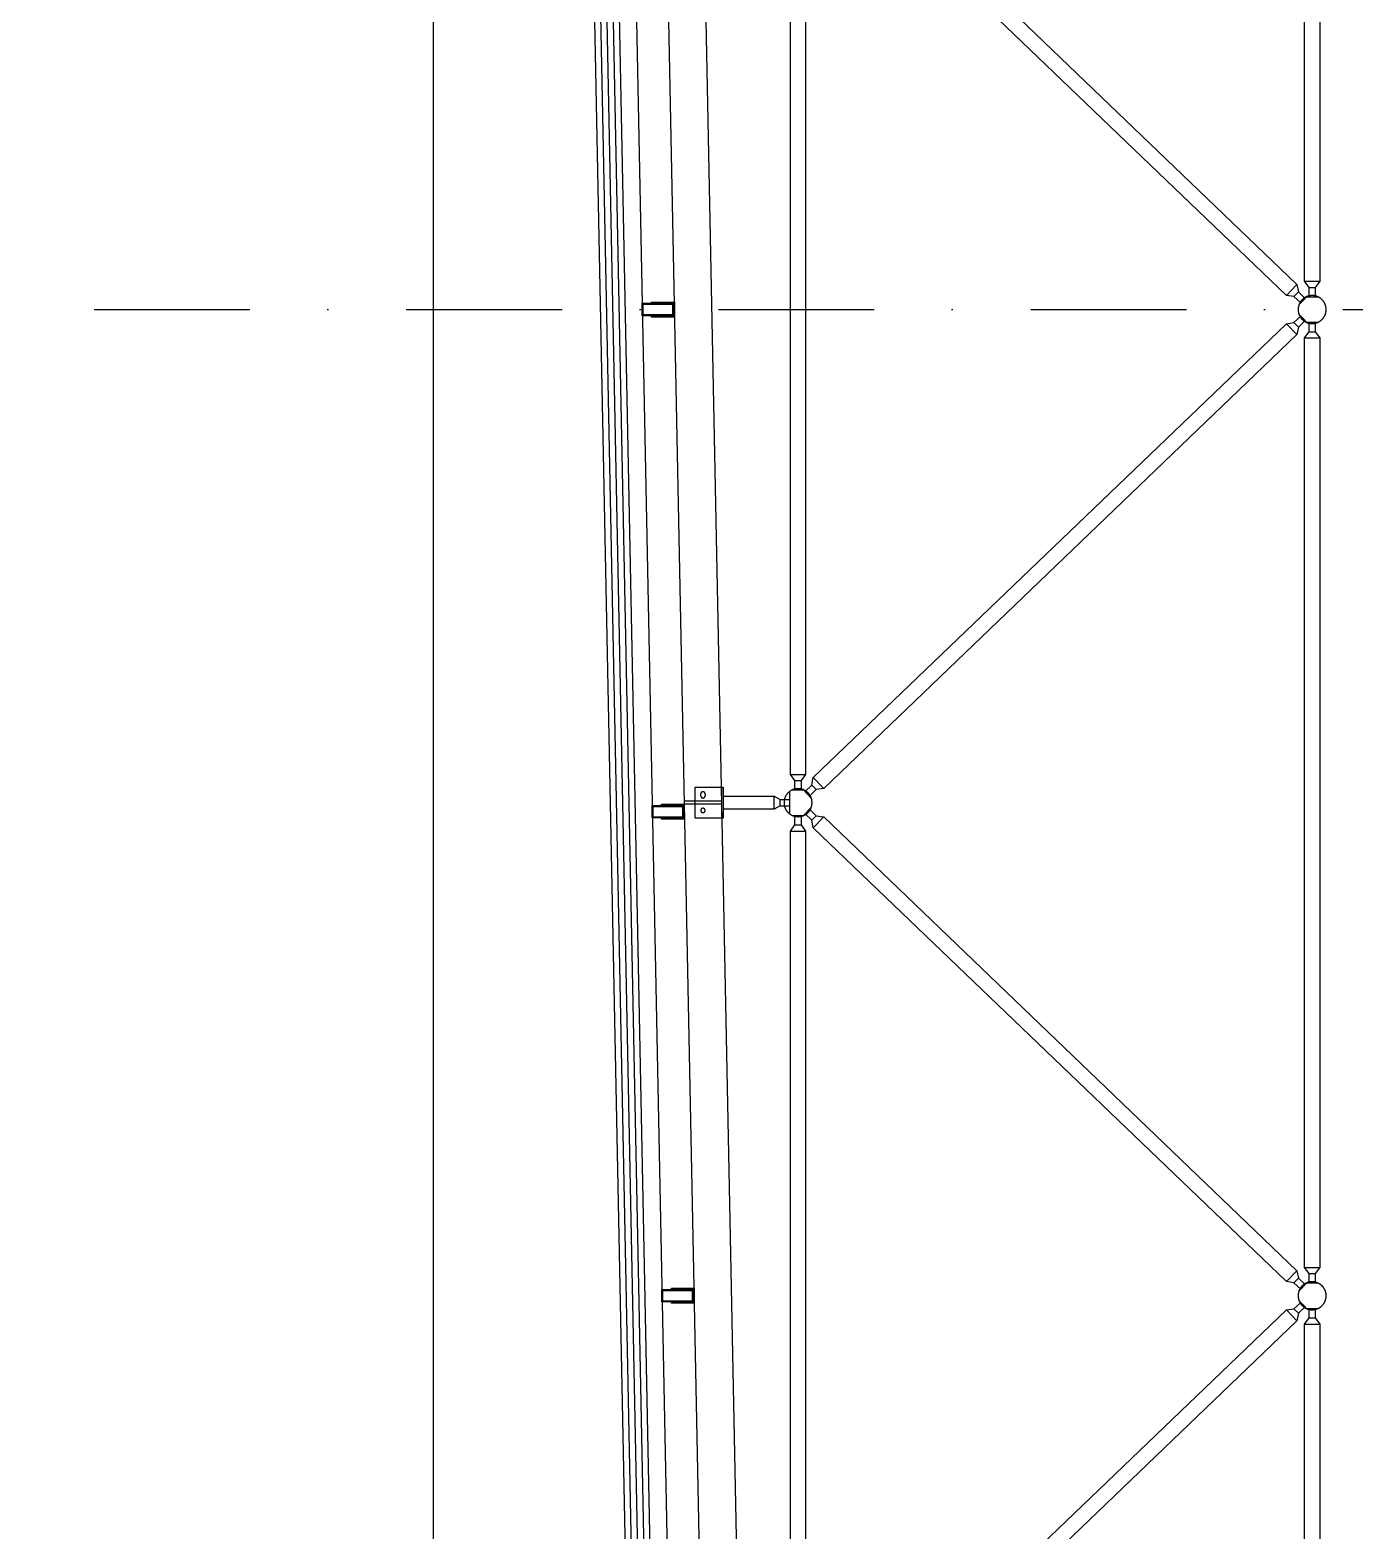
# Model space of a CAD drawing. Header units: centimetres. Extents: x 26569 to 160723, y -3143 to 14565.
# Drawn here: x 45716.7 to 45929.4, y 692 to 932.8 of the extents above; entities that cross this region are included whole.
import ezdxf

# ---------------------------------------------------------------- set-up
doc = ezdxf.new("R2010")
doc.units = ezdxf.units.CM
doc.header["$LTSCALE"] = 100
doc.linetypes.add('DASHDOT2', pattern=[0.5, 0.25, -0.125, 0, -0.125])
doc.linetypes.add('HIDDEN', pattern=[9.525, 6.35, -3.175])
for name, color, linetype in [('A-ANNO-GRID', 155, 'DASHDOT2'), ('A-ELEV-01', 255, 'Continuous'), ('A-ELEV-02', 253, 'Continuous'), ('A-WALL-INSL', 249, 'Continuous'), ('A-WALL-SNWPNL', 200, 'Continuous'), ('S-STEL', 3, 'Continuous')]:
    doc.layers.add(name, color=color, linetype=linetype)
doc.linetypes.add('BATTING', pattern='A,0.00254,-2.54,[134,ltypeshp.shx,S=2.54,R=0,X=-2.54,Y=0],-5.08,[134,ltypeshp.shx,S=2.54,R=180,X=2.54,Y=0],-2.54', length=10.16254)

msp = doc.modelspace()

# ---------------------------------------------------------------- linework, layer by layer
at = {"layer": 'A-ANNO-GRID'}
msp.add_line((45476.53, 887.91), (46260.77, 887.91), dxfattribs=at)
at = {"layer": 'A-ELEV-01'}
for points in [[(45795.99, 1837.9), (45823.74, 450.4)], [(45802.73, 1758.48), (45828.1, 490.06)], [(45808.73, 1758.48), (45834.1, 490.06)], [(45823.48, 808.98), (45821.73, 808.98)], [(45823.48, 808.48), (45821.73, 808.48)]]:
    msp.add_lwpolyline(points, dxfattribs=at)
at = {"layer": 'A-ELEV-01', "linetype": 'HIDDEN', "ltscale": 0.05}
for points in [[(45827.72, 808.98), (45823.48, 808.98)], [(45827.74, 808.48), (45823.48, 808.48)]]:
    msp.add_lwpolyline(points, dxfattribs=at)
at = {"layer": 'A-ELEV-02'}
msp.add_line((45781.49, 383.1), (45781.49, 3292.7), dxfattribs=at)
for points in [[(45921.99, 889.95), (45921.99, 891.45), (45921.28, 892.45), (45921.28, 1041.68), (45921.99, 1042.68), (45921.99, 1044.18)], [(45922.99, 1044.18), (45922.99, 1042.68), (45923.7, 1041.68), (45923.7, 892.45), (45922.99, 891.45), (45922.99, 889.95)], [(45839.49, 810.78), (45839.49, 812.28), (45838.78, 813.28), (45838.78, 962.52), (45839.49, 963.52), (45839.49, 965.02)], [(45840.49, 965.02), (45840.49, 963.52), (45841.2, 962.52), (45841.2, 813.28), (45840.49, 812.28), (45840.49, 810.78)], [(45918.37, 890.18), (45920.05, 891.92)], [(45921.28, 892.45), (45923.7, 892.45)], [(45921.99, 891.45), (45922.99, 891.45)], [(45817.14, 889.1), (45817.14, 888.95)], [(45817.84, 889.1), (45817.84, 888.95)], [(45919.58, 890), (45920.28, 890.72)], [(45920.37, 888.65), (45921.66, 889.99)], [(45921.56, 889.95), (45923.42, 889.95)], [(45817.14, 886.85), (45817.14, 886.7)], [(45817.84, 886.85), (45817.84, 886.7)], [(45920.37, 887.15), (45921.66, 885.81)], [(45918.37, 885.62), (45920.05, 883.88)], [(45919.58, 885.8), (45920.28, 885.08)], [(45921.99, 731.62), (45921.99, 733.12), (45921.28, 734.12), (45921.28, 883.35), (45921.99, 884.35), (45921.99, 885.85)], [(45921.56, 885.85), (45923.42, 885.85)], [(45921.99, 884.35), (45922.99, 884.35)], [(45922.99, 885.85), (45922.99, 884.35), (45923.7, 883.35), (45923.7, 734.12), (45922.99, 733.12), (45922.99, 731.62)], [(45921.28, 883.35), (45923.7, 883.35)], [(45838.78, 813.28), (45841.2, 813.28)], [(45839.49, 812.28), (45840.49, 812.28)], [(45842.44, 812.75), (45844.11, 811.01)], [(45825.08, 810.13), (45825.08, 810.14), (45825.08, 810.15), (45825.08, 810.16), (45825.08, 810.16), (45825.08, 810.17), (45825.07, 810.18), (45825.07, 810.19), (45825.07, 810.2), (45825.07, 810.2), (45825.07, 810.21), (45825.07, 810.22), (45825.06, 810.23), (45825.06, 810.24), (45825.06, 810.25), (45825.06, 810.25), (45825.05, 810.26), (45825.05, 810.27), (45825.05, 810.28), (45825.04, 810.29), (45825.04, 810.29), (45825.03, 810.3), (45825.03, 810.31), (45825.03, 810.32), (45825.02, 810.32), (45825.02, 810.33), (45825.01, 810.34), (45825.01, 810.35), (45825, 810.35), (45824.99, 810.36), (45824.99, 810.37), (45824.98, 810.37), (45824.98, 810.38), (45824.97, 810.39), (45824.96, 810.39), (45824.96, 810.4), (45824.95, 810.4), (45824.94, 810.41), (45824.93, 810.42), (45824.93, 810.42), (45824.92, 810.43), (45824.91, 810.43), (45824.9, 810.44), (45824.9, 810.44), (45824.89, 810.44), (45824.88, 810.45), (45824.87, 810.45), (45824.86, 810.46), (45824.86, 810.46), (45824.85, 810.46), (45824.84, 810.46), (45824.83, 810.47), (45824.82, 810.47), (45824.82, 810.47), (45824.81, 810.47), (45824.8, 810.48), (45824.79, 810.48), (45824.78, 810.48), (45824.78, 810.48), (45824.77, 810.48), (45824.76, 810.48), (45824.75, 810.48), (45824.74, 810.48), (45824.74, 810.48), (45824.73, 810.48), (45824.72, 810.48), (45824.71, 810.48), (45824.7, 810.48), (45824.7, 810.48), (45824.69, 810.48), (45824.68, 810.48), (45824.67, 810.48), (45824.66, 810.48), (45824.66, 810.48), (45824.65, 810.47), (45824.64, 810.47), (45824.63, 810.47), (45824.62, 810.47), (45824.62, 810.46), (45824.61, 810.46), (45824.6, 810.46), (45824.59, 810.46), (45824.58, 810.45), (45824.57, 810.45), (45824.57, 810.44), (45824.56, 810.44), (45824.55, 810.44), (45824.54, 810.43), (45824.54, 810.43), (45824.53, 810.42), (45824.52, 810.42), (45824.51, 810.41), (45824.51, 810.4), (45824.5, 810.4), (45824.49, 810.39), (45824.49, 810.39), (45824.48, 810.38), (45824.47, 810.37), (45824.47, 810.37), (45824.46, 810.36), (45824.46, 810.35), (45824.45, 810.35), (45824.45, 810.34), (45824.44, 810.33), (45824.43, 810.32), (45824.43, 810.32), (45824.43, 810.31), (45824.42, 810.3), (45824.42, 810.29), (45824.41, 810.29), (45824.41, 810.28), (45824.41, 810.27), (45824.4, 810.26), (45824.4, 810.25), (45824.4, 810.25), (45824.39, 810.24), (45824.39, 810.23), (45824.39, 810.22), (45824.39, 810.21), (45824.39, 810.2), (45824.38, 810.2), (45824.38, 810.19), (45824.38, 810.18), (45824.38, 810.17), (45824.38, 810.16), (45824.38, 810.16), (45824.38, 810.15), (45824.38, 810.14), (45824.38, 810.13)], [(45824.38, 809.83), (45824.38, 810.13)], [(45824.38, 809.83), (45824.38, 809.83), (45824.38, 809.82), (45824.38, 809.81), (45824.38, 809.8), (45824.38, 809.79), (45824.38, 809.79), (45824.38, 809.78), (45824.38, 809.77), (45824.39, 809.76), (45824.39, 809.75), (45824.39, 809.74), (45824.39, 809.74), (45824.39, 809.73), (45824.4, 809.72), (45824.4, 809.71), (45824.4, 809.7), (45824.41, 809.7), (45824.41, 809.69), (45824.41, 809.68), (45824.42, 809.67), (45824.42, 809.66), (45824.43, 809.66), (45824.43, 809.65), (45824.43, 809.64), (45824.44, 809.63), (45824.45, 809.63), (45824.45, 809.62), (45824.46, 809.61), (45824.46, 809.61), (45824.47, 809.6), (45824.47, 809.59), (45824.48, 809.59), (45824.49, 809.58), (45824.49, 809.57), (45824.5, 809.57), (45824.51, 809.56), (45824.51, 809.56), (45824.52, 809.55), (45824.53, 809.54), (45824.54, 809.54), (45824.54, 809.54), (45824.55, 809.53), (45824.56, 809.53), (45824.57, 809.52), (45824.57, 809.52), (45824.58, 809.51), (45824.59, 809.51), (45824.6, 809.51), (45824.61, 809.5), (45824.62, 809.5), (45824.62, 809.5), (45824.63, 809.5), (45824.64, 809.49), (45824.65, 809.49), (45824.66, 809.49), (45824.66, 809.49), (45824.67, 809.49), (45824.68, 809.49), (45824.69, 809.49), (45824.7, 809.48), (45824.7, 809.48), (45824.71, 809.48), (45824.72, 809.48), (45824.73, 809.48), (45824.74, 809.48), (45824.74, 809.48), (45824.75, 809.48), (45824.76, 809.48), (45824.77, 809.49), (45824.78, 809.49), (45824.78, 809.49), (45824.79, 809.49), (45824.8, 809.49), (45824.81, 809.49), (45824.82, 809.49), (45824.82, 809.5), (45824.83, 809.5), (45824.84, 809.5), (45824.85, 809.5), (45824.86, 809.51), (45824.86, 809.51), (45824.87, 809.51), (45824.88, 809.52), (45824.89, 809.52), (45824.9, 809.53), (45824.9, 809.53), (45824.91, 809.54), (45824.92, 809.54), (45824.93, 809.54), (45824.93, 809.55), (45824.94, 809.56), (45824.95, 809.56), (45824.96, 809.57), (45824.96, 809.57), (45824.97, 809.58), (45824.98, 809.59), (45824.98, 809.59), (45824.99, 809.6), (45824.99, 809.61), (45825, 809.61), (45825.01, 809.62), (45825.01, 809.63), (45825.02, 809.63), (45825.02, 809.64), (45825.03, 809.65), (45825.03, 809.66), (45825.03, 809.66), (45825.04, 809.67), (45825.04, 809.68), (45825.05, 809.69), (45825.05, 809.7), (45825.05, 809.7), (45825.06, 809.71), (45825.06, 809.72), (45825.06, 809.73), (45825.06, 809.74), (45825.07, 809.74), (45825.07, 809.75), (45825.07, 809.76), (45825.07, 809.77), (45825.07, 809.78), (45825.07, 809.79), (45825.08, 809.79), (45825.08, 809.8), (45825.08, 809.81), (45825.08, 809.82), (45825.08, 809.83), (45825.08, 809.83)], [(45825.08, 810.13), (45825.08, 809.83)], [(45827.98, 809.79), (45836.14, 809.79)], [(45836.14, 809.79), (45837.14, 809.23)], [(45836.14, 807.67), (45836.14, 809.79)], [(45837.14, 809.23), (45838.64, 809.23)], [(45837.14, 808.23), (45837.14, 809.23)], [(45838.64, 810.53), (45838.64, 806.93)], [(45839.06, 810.78), (45840.92, 810.78)], [(45840.83, 810.82), (45842.11, 809.48)], [(45842.21, 811.55), (45842.9, 810.83)], [(45818.73, 808.48), (45818.73, 808.33)], [(45819.43, 808.48), (45819.43, 808.33)], [(45836.14, 807.67), (45827.98, 807.67)], [(45837.14, 808.23), (45836.14, 807.67)], [(45837.14, 808.23), (45838.64, 808.23)], [(45840.83, 806.64), (45842.11, 807.98)], [(45818.73, 806.23), (45818.73, 806.08)], [(45819.43, 806.23), (45819.43, 806.08)], [(45839.49, 652.45), (45839.49, 653.95), (45838.78, 654.95), (45838.78, 804.18), (45839.49, 805.18), (45839.49, 806.68)], [(45839.06, 806.68), (45840.92, 806.68)], [(45839.49, 805.18), (45840.49, 805.18)], [(45840.49, 806.68), (45840.49, 805.18), (45841.2, 804.18), (45841.2, 654.95), (45840.49, 653.95), (45840.49, 652.45)], [(45842.21, 805.91), (45842.9, 806.64)], [(45842.44, 804.71), (45844.11, 806.45)], [(45838.78, 804.18), (45841.2, 804.18)], [(45918.37, 731.85), (45920.05, 733.59)], [(45919.58, 731.66), (45920.28, 732.38)], [(45921.28, 734.12), (45923.7, 734.12)], [(45921.99, 733.12), (45922.99, 733.12)], [(45820.31, 730.77), (45820.31, 730.62)], [(45821.01, 730.77), (45821.01, 730.62)], [(45920.37, 730.32), (45921.66, 731.65)], [(45921.56, 731.62), (45923.42, 731.62)], [(45820.31, 728.52), (45820.31, 728.37)], [(45821.01, 728.52), (45821.01, 728.37)], [(45918.37, 727.29), (45920.05, 725.54)], [(45919.58, 727.47), (45920.28, 726.75)], [(45920.37, 728.82), (45921.66, 727.48)], [(45921.99, 573.28), (45921.99, 574.78), (45921.28, 575.78), (45921.28, 725.02), (45921.99, 726.02), (45921.99, 727.52)], [(45921.56, 727.52), (45923.42, 727.52)], [(45922.99, 727.52), (45922.99, 726.02), (45923.7, 725.02), (45923.7, 575.78), (45922.99, 574.78), (45922.99, 573.28)], [(45921.28, 725.02), (45923.7, 725.02)], [(45921.99, 726.02), (45922.99, 726.02)]]:
    msp.add_lwpolyline(points, dxfattribs=at)
for points in [[(45920.67, 888.96), (45919.58, 890), (45918.37, 890.18), (45842.44, 963.04), (45842.21, 964.25), (45841.13, 965.29), (45841.82, 966.01), (45842.9, 964.97), (45844.11, 964.79), (45920.05, 891.92), (45920.28, 890.72), (45921.36, 889.68)], [(45819.99, 886.85), (45819.99, 888.95), (45816.49, 888.95), (45816.49, 889.1), (45820.14, 889.1), (45820.14, 886.7), (45816.49, 886.7), (45816.49, 886.85)], [(45922.49, 890.15), (45922.44, 890.15), (45922.39, 890.15), (45922.34, 890.14), (45922.29, 890.14), (45922.24, 890.14), (45922.19, 890.13), (45922.13, 890.12), (45922.08, 890.11), (45922.03, 890.1), (45921.98, 890.09), (45921.93, 890.08), (45921.87, 890.06), (45921.82, 890.05), (45921.77, 890.03), (45921.72, 890.01), (45921.66, 889.99), (45921.61, 889.97), (45921.56, 889.95), (45921.51, 889.92), (45921.46, 889.9), (45921.41, 889.87), (45921.36, 889.84), (45921.31, 889.81), (45921.26, 889.78), (45921.21, 889.75), (45921.17, 889.72), (45921.12, 889.68), (45921.07, 889.65), (45921.03, 889.61), (45920.99, 889.57), (45920.94, 889.53), (45920.9, 889.49), (45920.86, 889.45), (45920.82, 889.41), (45920.78, 889.36), (45920.75, 889.32), (45920.71, 889.27), (45920.67, 889.23), (45920.64, 889.18), (45920.61, 889.13), (45920.58, 889.08), (45920.55, 889.03), (45920.52, 888.98), (45920.49, 888.93), (45920.47, 888.88), (45920.44, 888.83), (45920.42, 888.78), (45920.4, 888.73), (45920.38, 888.68), (45920.36, 888.62), (45920.34, 888.57), (45920.33, 888.52), (45920.31, 888.47), (45920.3, 888.41), (45920.29, 888.36), (45920.28, 888.31), (45920.27, 888.26), (45920.26, 888.2), (45920.26, 888.15), (45920.25, 888.1), (45920.25, 888.05), (45920.24, 888), (45920.24, 887.95), (45920.24, 887.9), (45920.24, 887.85), (45920.24, 887.8), (45920.25, 887.75), (45920.25, 887.7), (45920.26, 887.65), (45920.26, 887.59), (45920.27, 887.54), (45920.28, 887.49), (45920.29, 887.44), (45920.3, 887.39), (45920.31, 887.33), (45920.33, 887.28), (45920.34, 887.23), (45920.36, 887.18), (45920.38, 887.12), (45920.4, 887.07), (45920.42, 887.02), (45920.44, 886.97), (45920.47, 886.92), (45920.49, 886.87), (45920.52, 886.82), (45920.55, 886.77), (45920.58, 886.72), (45920.61, 886.67), (45920.64, 886.62), (45920.67, 886.57), (45920.71, 886.53), (45920.75, 886.48), (45920.78, 886.44), (45920.82, 886.39), (45920.86, 886.35), (45920.9, 886.31), (45920.94, 886.27), (45920.99, 886.23), (45921.03, 886.19), (45921.07, 886.15), (45921.12, 886.12), (45921.17, 886.08), (45921.21, 886.05), (45921.26, 886.02), (45921.31, 885.99), (45921.36, 885.96), (45921.41, 885.93), (45921.46, 885.9), (45921.51, 885.88), (45921.56, 885.85), (45921.61, 885.83), (45921.66, 885.81), (45921.72, 885.79), (45921.77, 885.77), (45921.82, 885.75), (45921.87, 885.74), (45921.93, 885.72), (45921.98, 885.71), (45922.03, 885.7), (45922.08, 885.69), (45922.13, 885.68), (45922.19, 885.67), (45922.24, 885.66), (45922.29, 885.66), (45922.34, 885.65), (45922.39, 885.65), (45922.44, 885.65), (45922.49, 885.65), (45922.54, 885.65), (45922.59, 885.65), (45922.64, 885.65), (45922.69, 885.66), (45922.75, 885.66), (45922.8, 885.67), (45922.85, 885.68), (45922.9, 885.69), (45922.95, 885.7), (45923.01, 885.71), (45923.06, 885.72), (45923.11, 885.74), (45923.16, 885.75), (45923.22, 885.77), (45923.27, 885.79), (45923.32, 885.81), (45923.37, 885.83), (45923.42, 885.85), (45923.47, 885.88), (45923.53, 885.9), (45923.58, 885.93), (45923.63, 885.96), (45923.67, 885.99), (45923.72, 886.02), (45923.77, 886.05), (45923.82, 886.08), (45923.86, 886.12), (45923.91, 886.15), (45923.95, 886.19), (45924, 886.23), (45924.04, 886.27), (45924.08, 886.31), (45924.12, 886.35), (45924.16, 886.39), (45924.2, 886.44), (45924.24, 886.48), (45924.27, 886.53), (45924.31, 886.57), (45924.34, 886.62), (45924.38, 886.67), (45924.41, 886.72), (45924.44, 886.77), (45924.46, 886.82), (45924.49, 886.87), (45924.52, 886.92), (45924.54, 886.97), (45924.56, 887.02), (45924.58, 887.07), (45924.6, 887.12), (45924.62, 887.18), (45924.64, 887.23), (45924.66, 887.28), (45924.67, 887.33), (45924.68, 887.39), (45924.69, 887.44), (45924.7, 887.49), (45924.71, 887.54), (45924.72, 887.59), (45924.73, 887.65), (45924.73, 887.7), (45924.74, 887.75), (45924.74, 887.8), (45924.74, 887.85), (45924.74, 887.9), (45924.74, 887.95), (45924.74, 888), (45924.74, 888.05), (45924.73, 888.1), (45924.73, 888.15), (45924.72, 888.2), (45924.71, 888.26), (45924.7, 888.31), (45924.69, 888.36), (45924.68, 888.41), (45924.67, 888.47), (45924.66, 888.52), (45924.64, 888.57), (45924.62, 888.62), (45924.6, 888.68), (45924.58, 888.73), (45924.56, 888.78), (45924.54, 888.83), (45924.52, 888.88), (45924.49, 888.93), (45924.46, 888.98), (45924.44, 889.03), (45924.41, 889.08), (45924.38, 889.13), (45924.34, 889.18), (45924.31, 889.23), (45924.27, 889.27), (45924.24, 889.32), (45924.2, 889.36), (45924.16, 889.41), (45924.12, 889.45), (45924.08, 889.49), (45924.04, 889.53), (45924, 889.57), (45923.95, 889.61), (45923.91, 889.65), (45923.86, 889.68), (45923.82, 889.72), (45923.77, 889.75), (45923.72, 889.78), (45923.67, 889.81), (45923.63, 889.84), (45923.58, 889.87), (45923.53, 889.9), (45923.47, 889.92), (45923.42, 889.95), (45923.37, 889.97), (45923.32, 889.99), (45923.27, 890.01), (45923.22, 890.03), (45923.16, 890.05), (45923.11, 890.06), (45923.06, 890.08), (45923.01, 890.09), (45922.95, 890.1), (45922.9, 890.11), (45922.85, 890.12), (45922.8, 890.13), (45922.75, 890.14), (45922.69, 890.14), (45922.64, 890.14), (45922.59, 890.15), (45922.54, 890.15)], [(45841.13, 810.51), (45842.21, 811.55), (45842.44, 812.75), (45918.37, 885.62), (45919.58, 885.8), (45920.67, 886.84), (45921.36, 886.12), (45920.28, 885.08), (45920.05, 883.88), (45844.11, 811.01), (45842.9, 810.83), (45841.82, 809.79)], [(45823.48, 806.23), (45823.48, 811.23), (45827.98, 811.23), (45827.98, 806.23)], [(45839.99, 810.98), (45839.94, 810.98), (45839.89, 810.98), (45839.84, 810.98), (45839.79, 810.97), (45839.74, 810.97), (45839.69, 810.96), (45839.63, 810.95), (45839.58, 810.95), (45839.53, 810.93), (45839.48, 810.92), (45839.43, 810.91), (45839.37, 810.9), (45839.32, 810.88), (45839.27, 810.86), (45839.22, 810.84), (45839.16, 810.82), (45839.11, 810.8), (45839.06, 810.78), (45839.01, 810.76), (45838.96, 810.73), (45838.91, 810.7), (45838.86, 810.68), (45838.81, 810.65), (45838.76, 810.62), (45838.71, 810.58), (45838.67, 810.55), (45838.62, 810.52), (45838.57, 810.48), (45838.53, 810.44), (45838.49, 810.4), (45838.44, 810.36), (45838.4, 810.32), (45838.36, 810.28), (45838.32, 810.24), (45838.28, 810.2), (45838.25, 810.15), (45838.21, 810.11), (45838.17, 810.06), (45838.14, 810.01), (45838.11, 809.96), (45838.08, 809.92), (45838.05, 809.87), (45838.02, 809.82), (45837.99, 809.77), (45837.97, 809.72), (45837.94, 809.66), (45837.92, 809.61), (45837.9, 809.56), (45837.88, 809.51), (45837.86, 809.46), (45837.84, 809.4), (45837.83, 809.35), (45837.81, 809.3), (45837.8, 809.25), (45837.79, 809.19), (45837.78, 809.14), (45837.77, 809.09), (45837.76, 809.04), (45837.76, 808.99), (45837.75, 808.94), (45837.75, 808.88), (45837.74, 808.83), (45837.74, 808.78), (45837.74, 808.73), (45837.74, 808.68), (45837.74, 808.63), (45837.75, 808.58), (45837.75, 808.53), (45837.76, 808.48), (45837.76, 808.43), (45837.77, 808.38), (45837.78, 808.32), (45837.79, 808.27), (45837.8, 808.22), (45837.81, 808.17), (45837.83, 808.11), (45837.84, 808.06), (45837.86, 808.01), (45837.88, 807.96), (45837.9, 807.9), (45837.92, 807.85), (45837.94, 807.8), (45837.97, 807.75), (45837.99, 807.7), (45838.02, 807.65), (45838.05, 807.6), (45838.08, 807.55), (45838.11, 807.5), (45838.14, 807.45), (45838.17, 807.41), (45838.21, 807.36), (45838.25, 807.31), (45838.28, 807.27), (45838.32, 807.23), (45838.36, 807.18), (45838.4, 807.14), (45838.44, 807.1), (45838.49, 807.06), (45838.53, 807.02), (45838.57, 806.99), (45838.62, 806.95), (45838.67, 806.92), (45838.71, 806.88), (45838.76, 806.85), (45838.81, 806.82), (45838.86, 806.79), (45838.91, 806.76), (45838.96, 806.73), (45839.01, 806.71), (45839.06, 806.68), (45839.11, 806.66), (45839.16, 806.64), (45839.22, 806.62), (45839.27, 806.6), (45839.32, 806.59), (45839.37, 806.57), (45839.43, 806.56), (45839.48, 806.54), (45839.53, 806.53), (45839.58, 806.52), (45839.63, 806.51), (45839.69, 806.5), (45839.74, 806.5), (45839.79, 806.49), (45839.84, 806.49), (45839.89, 806.49), (45839.94, 806.48), (45839.99, 806.48), (45840.04, 806.48), (45840.09, 806.49), (45840.14, 806.49), (45840.19, 806.49), (45840.25, 806.5), (45840.3, 806.5), (45840.35, 806.51), (45840.4, 806.52), (45840.45, 806.53), (45840.51, 806.54), (45840.56, 806.56), (45840.61, 806.57), (45840.66, 806.59), (45840.72, 806.6), (45840.77, 806.62), (45840.82, 806.64), (45840.87, 806.66), (45840.92, 806.68), (45840.97, 806.71), (45841.03, 806.73), (45841.08, 806.76), (45841.13, 806.79), (45841.17, 806.82), (45841.22, 806.85), (45841.27, 806.88), (45841.32, 806.92), (45841.36, 806.95), (45841.41, 806.99), (45841.45, 807.02), (45841.5, 807.06), (45841.54, 807.1), (45841.58, 807.14), (45841.62, 807.18), (45841.66, 807.23), (45841.7, 807.27), (45841.74, 807.31), (45841.77, 807.36), (45841.81, 807.41), (45841.84, 807.45), (45841.88, 807.5), (45841.91, 807.55), (45841.94, 807.6), (45841.96, 807.65), (45841.99, 807.7), (45842.02, 807.75), (45842.04, 807.8), (45842.06, 807.85), (45842.08, 807.9), (45842.1, 807.96), (45842.12, 808.01), (45842.14, 808.06), (45842.16, 808.11), (45842.17, 808.17), (45842.18, 808.22), (45842.19, 808.27), (45842.2, 808.32), (45842.21, 808.38), (45842.22, 808.43), (45842.23, 808.48), (45842.23, 808.53), (45842.24, 808.58), (45842.24, 808.63), (45842.24, 808.68), (45842.24, 808.73), (45842.24, 808.78), (45842.24, 808.83), (45842.24, 808.88), (45842.23, 808.94), (45842.23, 808.99), (45842.22, 809.04), (45842.21, 809.09), (45842.2, 809.14), (45842.19, 809.19), (45842.18, 809.25), (45842.17, 809.3), (45842.16, 809.35), (45842.14, 809.4), (45842.12, 809.46), (45842.1, 809.51), (45842.08, 809.56), (45842.06, 809.61), (45842.04, 809.66), (45842.02, 809.72), (45841.99, 809.77), (45841.96, 809.82), (45841.94, 809.87), (45841.91, 809.92), (45841.88, 809.96), (45841.84, 810.01), (45841.81, 810.06), (45841.77, 810.11), (45841.74, 810.15), (45841.7, 810.2), (45841.66, 810.24), (45841.62, 810.28), (45841.58, 810.32), (45841.54, 810.36), (45841.5, 810.4), (45841.45, 810.44), (45841.41, 810.48), (45841.36, 810.52), (45841.32, 810.55), (45841.27, 810.58), (45841.22, 810.62), (45841.17, 810.65), (45841.13, 810.68), (45841.08, 810.7), (45841.03, 810.73), (45840.97, 810.76), (45840.92, 810.78), (45840.87, 810.8), (45840.82, 810.82), (45840.77, 810.84), (45840.72, 810.86), (45840.66, 810.88), (45840.61, 810.9), (45840.56, 810.91), (45840.51, 810.92), (45840.45, 810.93), (45840.4, 810.95), (45840.35, 810.95), (45840.3, 810.96), (45840.25, 810.97), (45840.19, 810.97), (45840.14, 810.98), (45840.09, 810.98), (45840.04, 810.98)], [(45821.58, 806.23), (45821.58, 808.33), (45818.08, 808.33), (45818.08, 808.48), (45821.73, 808.48), (45821.73, 806.08), (45818.08, 806.08), (45818.08, 806.23)], [(45824.73, 807.83), (45824.72, 807.83), (45824.71, 807.83), (45824.7, 807.83), (45824.7, 807.83), (45824.69, 807.83), (45824.68, 807.83), (45824.67, 807.83), (45824.66, 807.83), (45824.66, 807.83), (45824.65, 807.82), (45824.64, 807.82), (45824.63, 807.82), (45824.62, 807.82), (45824.62, 807.81), (45824.61, 807.81), (45824.6, 807.81), (45824.59, 807.81), (45824.58, 807.8), (45824.57, 807.8), (45824.57, 807.79), (45824.56, 807.79), (45824.55, 807.79), (45824.54, 807.78), (45824.54, 807.78), (45824.53, 807.77), (45824.52, 807.77), (45824.51, 807.76), (45824.51, 807.75), (45824.5, 807.75), (45824.49, 807.74), (45824.49, 807.74), (45824.48, 807.73), (45824.47, 807.72), (45824.47, 807.72), (45824.46, 807.71), (45824.46, 807.7), (45824.45, 807.7), (45824.45, 807.69), (45824.44, 807.68), (45824.43, 807.67), (45824.43, 807.67), (45824.43, 807.66), (45824.42, 807.65), (45824.42, 807.64), (45824.41, 807.64), (45824.41, 807.63), (45824.41, 807.62), (45824.4, 807.61), (45824.4, 807.6), (45824.4, 807.6), (45824.39, 807.59), (45824.39, 807.58), (45824.39, 807.57), (45824.39, 807.56), (45824.39, 807.55), (45824.38, 807.55), (45824.38, 807.54), (45824.38, 807.53), (45824.38, 807.52), (45824.38, 807.51), (45824.38, 807.51), (45824.38, 807.5), (45824.38, 807.49), (45824.38, 807.48), (45824.38, 807.48), (45824.38, 807.47), (45824.38, 807.46), (45824.38, 807.45), (45824.38, 807.44), (45824.38, 807.44), (45824.38, 807.43), (45824.38, 807.42), (45824.39, 807.41), (45824.39, 807.4), (45824.39, 807.39), (45824.39, 807.39), (45824.39, 807.38), (45824.4, 807.37), (45824.4, 807.36), (45824.4, 807.35), (45824.41, 807.35), (45824.41, 807.34), (45824.41, 807.33), (45824.42, 807.32), (45824.42, 807.31), (45824.43, 807.31), (45824.43, 807.3), (45824.43, 807.29), (45824.44, 807.28), (45824.45, 807.28), (45824.45, 807.27), (45824.46, 807.26), (45824.46, 807.26), (45824.47, 807.25), (45824.47, 807.24), (45824.48, 807.24), (45824.49, 807.23), (45824.49, 807.22), (45824.5, 807.22), (45824.51, 807.21), (45824.51, 807.21), (45824.52, 807.2), (45824.53, 807.19), (45824.54, 807.19), (45824.54, 807.19), (45824.55, 807.18), (45824.56, 807.18), (45824.57, 807.17), (45824.57, 807.17), (45824.58, 807.16), (45824.59, 807.16), (45824.6, 807.16), (45824.61, 807.15), (45824.62, 807.15), (45824.62, 807.15), (45824.63, 807.15), (45824.64, 807.14), (45824.65, 807.14), (45824.66, 807.14), (45824.66, 807.14), (45824.67, 807.14), (45824.68, 807.14), (45824.69, 807.14), (45824.7, 807.13), (45824.7, 807.13), (45824.71, 807.13), (45824.72, 807.13), (45824.73, 807.13), (45824.74, 807.13), (45824.74, 807.13), (45824.75, 807.13), (45824.76, 807.13), (45824.77, 807.14), (45824.78, 807.14), (45824.78, 807.14), (45824.79, 807.14), (45824.8, 807.14), (45824.81, 807.14), (45824.82, 807.14), (45824.82, 807.15), (45824.83, 807.15), (45824.84, 807.15), (45824.85, 807.15), (45824.86, 807.16), (45824.86, 807.16), (45824.87, 807.16), (45824.88, 807.17), (45824.89, 807.17), (45824.9, 807.18), (45824.9, 807.18), (45824.91, 807.19), (45824.92, 807.19), (45824.93, 807.19), (45824.93, 807.2), (45824.94, 807.21), (45824.95, 807.21), (45824.96, 807.22), (45824.96, 807.22), (45824.97, 807.23), (45824.98, 807.24), (45824.98, 807.24), (45824.99, 807.25), (45824.99, 807.26), (45825, 807.26), (45825.01, 807.27), (45825.01, 807.28), (45825.02, 807.28), (45825.02, 807.29), (45825.03, 807.3), (45825.03, 807.31), (45825.03, 807.31), (45825.04, 807.32), (45825.04, 807.33), (45825.05, 807.34), (45825.05, 807.35), (45825.05, 807.35), (45825.06, 807.36), (45825.06, 807.37), (45825.06, 807.38), (45825.06, 807.39), (45825.07, 807.39), (45825.07, 807.4), (45825.07, 807.41), (45825.07, 807.42), (45825.07, 807.43), (45825.07, 807.44), (45825.08, 807.44), (45825.08, 807.45), (45825.08, 807.46), (45825.08, 807.47), (45825.08, 807.48), (45825.08, 807.48), (45825.08, 807.49), (45825.08, 807.5), (45825.08, 807.51), (45825.08, 807.51), (45825.08, 807.52), (45825.07, 807.53), (45825.07, 807.54), (45825.07, 807.55), (45825.07, 807.55), (45825.07, 807.56), (45825.07, 807.57), (45825.06, 807.58), (45825.06, 807.59), (45825.06, 807.6), (45825.06, 807.6), (45825.05, 807.61), (45825.05, 807.62), (45825.05, 807.63), (45825.04, 807.64), (45825.04, 807.64), (45825.03, 807.65), (45825.03, 807.66), (45825.03, 807.67), (45825.02, 807.67), (45825.02, 807.68), (45825.01, 807.69), (45825.01, 807.7), (45825, 807.7), (45824.99, 807.71), (45824.99, 807.72), (45824.98, 807.72), (45824.98, 807.73), (45824.97, 807.74), (45824.96, 807.74), (45824.96, 807.75), (45824.95, 807.75), (45824.94, 807.76), (45824.93, 807.77), (45824.93, 807.77), (45824.92, 807.78), (45824.91, 807.78), (45824.9, 807.79), (45824.9, 807.79), (45824.89, 807.79), (45824.88, 807.8), (45824.87, 807.8), (45824.86, 807.81), (45824.86, 807.81), (45824.85, 807.81), (45824.84, 807.81), (45824.83, 807.82), (45824.82, 807.82), (45824.82, 807.82), (45824.81, 807.82), (45824.8, 807.83), (45824.79, 807.83), (45824.78, 807.83), (45824.78, 807.83), (45824.77, 807.83), (45824.76, 807.83), (45824.75, 807.83), (45824.74, 807.83), (45824.74, 807.83)], [(45920.67, 730.62), (45919.58, 731.66), (45918.37, 731.85), (45842.44, 804.71), (45842.21, 805.91), (45841.13, 806.95), (45841.82, 807.67), (45842.9, 806.64), (45844.11, 806.45), (45920.05, 733.59), (45920.28, 732.38), (45921.36, 731.35)], [(45823.16, 728.52), (45823.16, 730.62), (45819.66, 730.62), (45819.66, 730.77), (45823.31, 730.77), (45823.31, 728.37), (45819.66, 728.37), (45819.66, 728.52)], [(45922.49, 731.82), (45922.44, 731.82), (45922.39, 731.81), (45922.34, 731.81), (45922.29, 731.81), (45922.24, 731.8), (45922.19, 731.8), (45922.13, 731.79), (45922.08, 731.78), (45922.03, 731.77), (45921.98, 731.76), (45921.93, 731.74), (45921.87, 731.73), (45921.82, 731.71), (45921.77, 731.7), (45921.72, 731.68), (45921.66, 731.66), (45921.61, 731.64), (45921.56, 731.61), (45921.51, 731.59), (45921.46, 731.56), (45921.41, 731.54), (45921.36, 731.51), (45921.31, 731.48), (45921.26, 731.45), (45921.21, 731.42), (45921.17, 731.38), (45921.12, 731.35), (45921.07, 731.31), (45921.03, 731.28), (45920.99, 731.24), (45920.94, 731.2), (45920.9, 731.16), (45920.86, 731.12), (45920.82, 731.07), (45920.78, 731.03), (45920.75, 730.98), (45920.71, 730.94), (45920.67, 730.89), (45920.64, 730.85), (45920.61, 730.8), (45920.58, 730.75), (45920.55, 730.7), (45920.52, 730.65), (45920.49, 730.6), (45920.47, 730.55), (45920.44, 730.5), (45920.42, 730.45), (45920.4, 730.39), (45920.38, 730.34), (45920.36, 730.29), (45920.34, 730.24), (45920.33, 730.19), (45920.31, 730.13), (45920.3, 730.08), (45920.29, 730.03), (45920.28, 729.98), (45920.27, 729.92), (45920.26, 729.87), (45920.26, 729.82), (45920.25, 729.77), (45920.25, 729.72), (45920.24, 729.67), (45920.24, 729.62), (45920.24, 729.57), (45920.24, 729.52), (45920.24, 729.47), (45920.25, 729.42), (45920.25, 729.36), (45920.26, 729.31), (45920.26, 729.26), (45920.27, 729.21), (45920.28, 729.16), (45920.29, 729.1), (45920.3, 729.05), (45920.31, 729), (45920.33, 728.95), (45920.34, 728.89), (45920.36, 728.84), (45920.38, 728.79), (45920.4, 728.74), (45920.42, 728.69), (45920.44, 728.63), (45920.47, 728.58), (45920.49, 728.53), (45920.52, 728.48), (45920.55, 728.43), (45920.58, 728.38), (45920.61, 728.33), (45920.64, 728.29), (45920.67, 728.24), (45920.71, 728.19), (45920.75, 728.15), (45920.78, 728.1), (45920.82, 728.06), (45920.86, 728.02), (45920.9, 727.98), (45920.94, 727.93), (45920.99, 727.9), (45921.03, 727.86), (45921.07, 727.82), (45921.12, 727.78), (45921.17, 727.75), (45921.21, 727.72), (45921.26, 727.68), (45921.31, 727.65), (45921.36, 727.62), (45921.41, 727.59), (45921.46, 727.57), (45921.51, 727.54), (45921.56, 727.52), (45921.61, 727.5), (45921.66, 727.47), (45921.72, 727.45), (45921.77, 727.44), (45921.82, 727.42), (45921.87, 727.4), (45921.93, 727.39), (45921.98, 727.38), (45922.03, 727.36), (45922.08, 727.35), (45922.13, 727.34), (45922.19, 727.34), (45922.24, 727.33), (45922.29, 727.33), (45922.34, 727.32), (45922.39, 727.32), (45922.44, 727.32), (45922.49, 727.32), (45922.54, 727.32), (45922.59, 727.32), (45922.64, 727.32), (45922.69, 727.33), (45922.75, 727.33), (45922.8, 727.34), (45922.85, 727.34), (45922.9, 727.35), (45922.95, 727.36), (45923.01, 727.38), (45923.06, 727.39), (45923.11, 727.4), (45923.16, 727.42), (45923.22, 727.44), (45923.27, 727.45), (45923.32, 727.47), (45923.37, 727.5), (45923.42, 727.52), (45923.47, 727.54), (45923.53, 727.57), (45923.58, 727.59), (45923.63, 727.62), (45923.67, 727.65), (45923.72, 727.68), (45923.77, 727.72), (45923.82, 727.75), (45923.86, 727.78), (45923.91, 727.82), (45923.95, 727.86), (45924, 727.9), (45924.04, 727.93), (45924.08, 727.98), (45924.12, 728.02), (45924.16, 728.06), (45924.2, 728.1), (45924.24, 728.15), (45924.27, 728.19), (45924.31, 728.24), (45924.34, 728.29), (45924.38, 728.33), (45924.41, 728.38), (45924.44, 728.43), (45924.46, 728.48), (45924.49, 728.53), (45924.52, 728.58), (45924.54, 728.63), (45924.56, 728.69), (45924.58, 728.74), (45924.6, 728.79), (45924.62, 728.84), (45924.64, 728.89), (45924.66, 728.95), (45924.67, 729), (45924.68, 729.05), (45924.69, 729.1), (45924.7, 729.16), (45924.71, 729.21), (45924.72, 729.26), (45924.73, 729.31), (45924.73, 729.36), (45924.74, 729.42), (45924.74, 729.47), (45924.74, 729.52), (45924.74, 729.57), (45924.74, 729.62), (45924.74, 729.67), (45924.74, 729.72), (45924.73, 729.77), (45924.73, 729.82), (45924.72, 729.87), (45924.71, 729.92), (45924.7, 729.98), (45924.69, 730.03), (45924.68, 730.08), (45924.67, 730.13), (45924.66, 730.19), (45924.64, 730.24), (45924.62, 730.29), (45924.6, 730.34), (45924.58, 730.39), (45924.56, 730.45), (45924.54, 730.5), (45924.52, 730.55), (45924.49, 730.6), (45924.46, 730.65), (45924.44, 730.7), (45924.41, 730.75), (45924.38, 730.8), (45924.34, 730.85), (45924.31, 730.89), (45924.27, 730.94), (45924.24, 730.98), (45924.2, 731.03), (45924.16, 731.07), (45924.12, 731.12), (45924.08, 731.16), (45924.04, 731.2), (45924, 731.24), (45923.95, 731.28), (45923.91, 731.31), (45923.86, 731.35), (45923.82, 731.38), (45923.77, 731.42), (45923.72, 731.45), (45923.67, 731.48), (45923.63, 731.51), (45923.58, 731.54), (45923.53, 731.56), (45923.47, 731.59), (45923.42, 731.61), (45923.37, 731.64), (45923.32, 731.66), (45923.27, 731.68), (45923.22, 731.7), (45923.16, 731.71), (45923.11, 731.73), (45923.06, 731.74), (45923.01, 731.76), (45922.95, 731.77), (45922.9, 731.78), (45922.85, 731.79), (45922.8, 731.8), (45922.75, 731.8), (45922.69, 731.81), (45922.64, 731.81), (45922.59, 731.81), (45922.54, 731.82)], [(45841.13, 652.18), (45842.21, 653.22), (45842.44, 654.42), (45918.37, 727.29), (45919.58, 727.47), (45920.67, 728.51), (45921.36, 727.79), (45920.28, 726.75), (45920.05, 725.54), (45844.11, 652.68), (45842.9, 652.5), (45841.82, 651.46)]]:
    msp.add_lwpolyline(points, close=True, dxfattribs=at)
at = {"layer": 'A-ELEV-02', "linetype": 'HIDDEN', "ltscale": 0.1}
msp.add_lwpolyline([(45827.73, 811.23), (45827.73, 806.23)], dxfattribs=at)
at = {"layer": 'A-WALL-INSL'}
for points in [[(45789.24, 1837.82), (45816.99, 450.4)], [(45791.24, 1837.86), (45818.99, 450.4)]]:
    msp.add_lwpolyline(points, dxfattribs=at)
at = {"layer": 'A-WALL-INSL', "linetype": 'BATTING', "ltscale": 0.002}
for points in [[(45790.24, 1837.84), (45817.99, 450.38)], [(45792.24, 1837.88), (45819.99, 450.38)]]:
    msp.add_lwpolyline(points, dxfattribs=at)
at = {"layer": 'A-WALL-SNWPNL', "ltscale": 100}
msp.add_lwpolyline([(45793.24, 1837.9), (45820.99, 450.4)], dxfattribs=at)
at = {"layer": 'S-STEL'}
for points in [[(45819.99, 888.9), (45819.99, 886.9), (45814.99, 886.9), (45814.99, 888.9)], [(45819.84, 888.75), (45819.84, 887.05), (45815.14, 887.05), (45815.14, 888.75)], [(45821.58, 808.28), (45821.58, 806.28), (45816.58, 806.28), (45816.58, 808.28)], [(45821.43, 808.13), (45821.43, 806.43), (45816.73, 806.43), (45816.73, 808.13)], [(45823.16, 730.57), (45823.16, 728.57), (45818.16, 728.57), (45818.16, 730.57)], [(45823.01, 730.42), (45823.01, 728.72), (45818.31, 728.72), (45818.31, 730.42)]]:
    msp.add_lwpolyline(points, close=True, dxfattribs=at)

doc.saveas('drawing.dxf')
